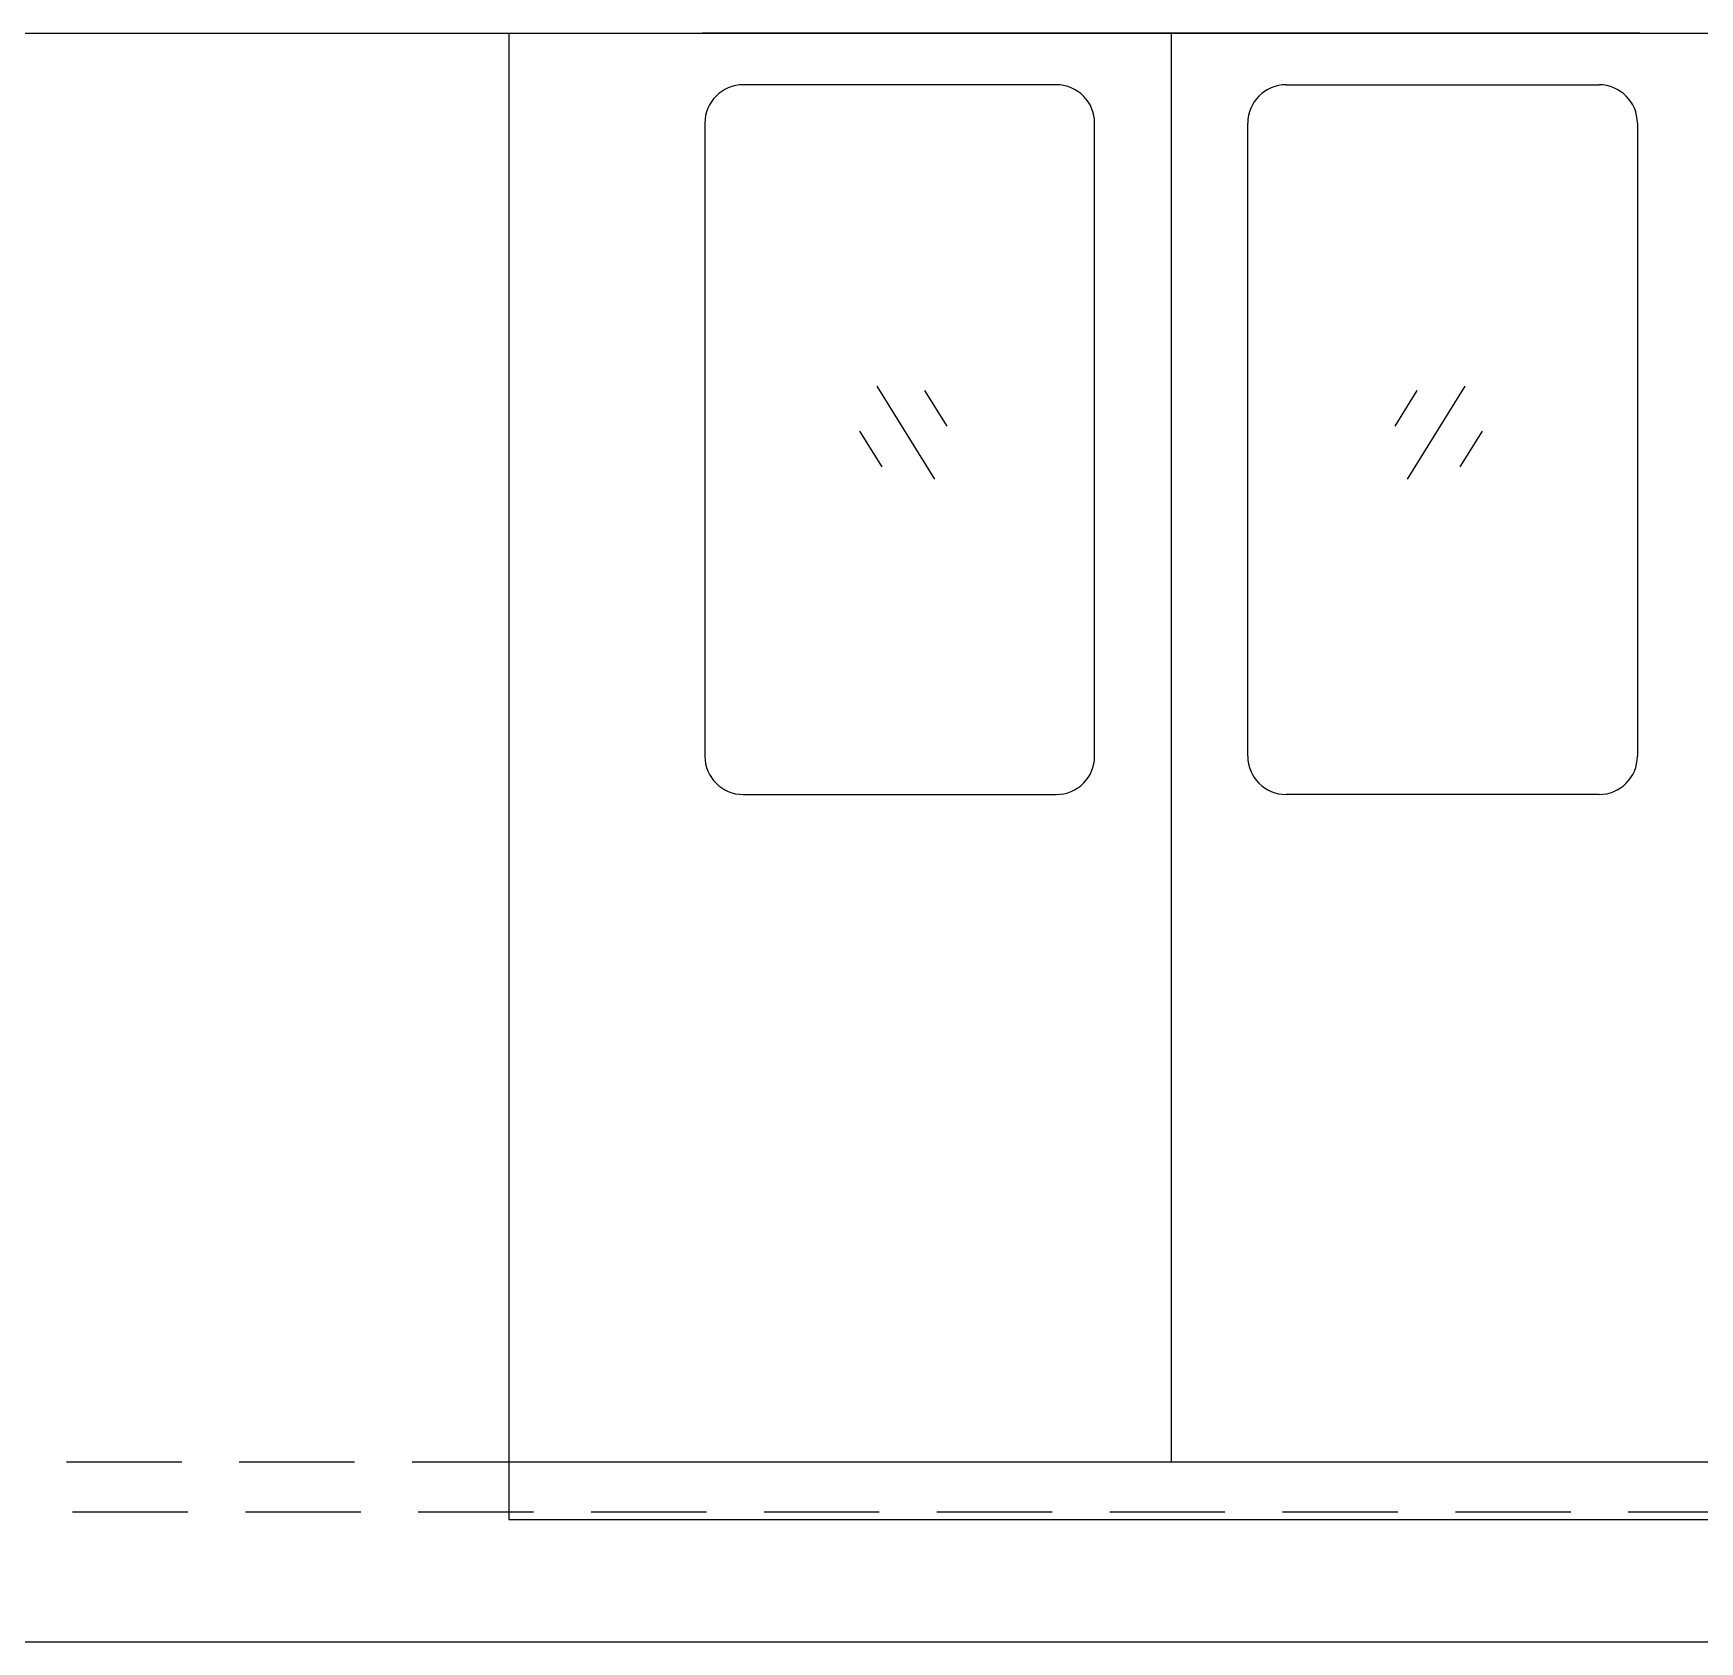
# Model space of a CAD drawing. Extents: x 39751 to 116307, y -36149 to -14965.
# Drawn here: x 72955 to 75124, y -20400 to -18306 of the extents above; entities that cross this region are included whole.
import ezdxf

# ---------------------------------------------------------------- set-up
doc = ezdxf.new("R2010")
doc.units = 0
doc.header["$LTSCALE"] = 1500
doc.linetypes.add('HIDDEN1', pattern=[0.15, 0.1, -0.05])
doc.linetypes.add('PHAN', pattern=[0.76, 0.57, -0.05, 0.02, -0.05, 0.02, -0.05])
doc.layers.add('confine0', color=7, linetype='Continuous')
doc.layers.add('confine9', color=1, linetype='PHAN')

msp = doc.modelspace()

# ---------------------------------------------------------------- linework, layer by layer
for p, q in [((68055.7, -18306), (89935.7, -18306)), ((73573.7, -20166), (75297.7, -20166)), ((73573.7, -20241), (75297.7, -20241)), ((67975.7, -20400), (90015.7, -20400))]:
    msp.add_line(p, q)
at = {"layer": 'confine0'}
for p, q in [((73573.7, -18306), (73573.7, -20241)), ((75045.7, -18306), (73825.7, -18306)), ((74435.7, -18306), (74435.7, -20166)), ((74435.7, -18306), (74435.7, -20166)), ((74435.7, -18306), (74435.7, -20166))]:
    msp.add_line(p, q, dxfattribs=at)
at = {"layer": 'confine0', "color": 0}
for p, q in [((74286.1, -18373), (73878.7, -18373)), ((74585.3, -18373), (74992.6, -18373)), ((73828.7, -18423), (73828.7, -19247)), ((74336.1, -19247), (74336.1, -18423)), ((74535.3, -19247), (74535.3, -18423)), ((75042.6, -18423), (75042.6, -19247)), ((74128.2, -18886.3), (74052.9, -18765.6)), ((74144.2, -18817.5), (74115.2, -18771)), ((74727.1, -18817.5), (74756.1, -18771)), ((74743.1, -18886.3), (74818.4, -18765.6)), ((74059.4, -18870.4), (74030.4, -18823.9)), ((74812, -18870.4), (74841, -18823.9)), ((73878.7, -19297), (74286.1, -19297)), ((74992.6, -19297), (74585.3, -19297))]:
    msp.add_line(p, q, dxfattribs=at)
for centre, start, end in [((73878.7, -18423), 90, 180), ((74286.1, -18423), 0, 90), ((74585.3, -18423), 90, 180), ((74992.6, -18423), 0, 90), ((73878.7, -19247), 180, 270), ((74286.1, -19247), 270, 0), ((74585.3, -19247), 180, 270), ((74992.6, -19247), 270, 0)]:
    msp.add_arc(centre, 50, start, end, dxfattribs=at)
at = {"layer": 'confine9', "color": 2, "linetype": 'HIDDEN1'}
for p, q in [((67597.7, -20166), (89935.7, -20166)), ((68055.7, -20231), (89935.7, -20231))]:
    msp.add_line(p, q, dxfattribs=at)

doc.saveas('drawing.dxf')
